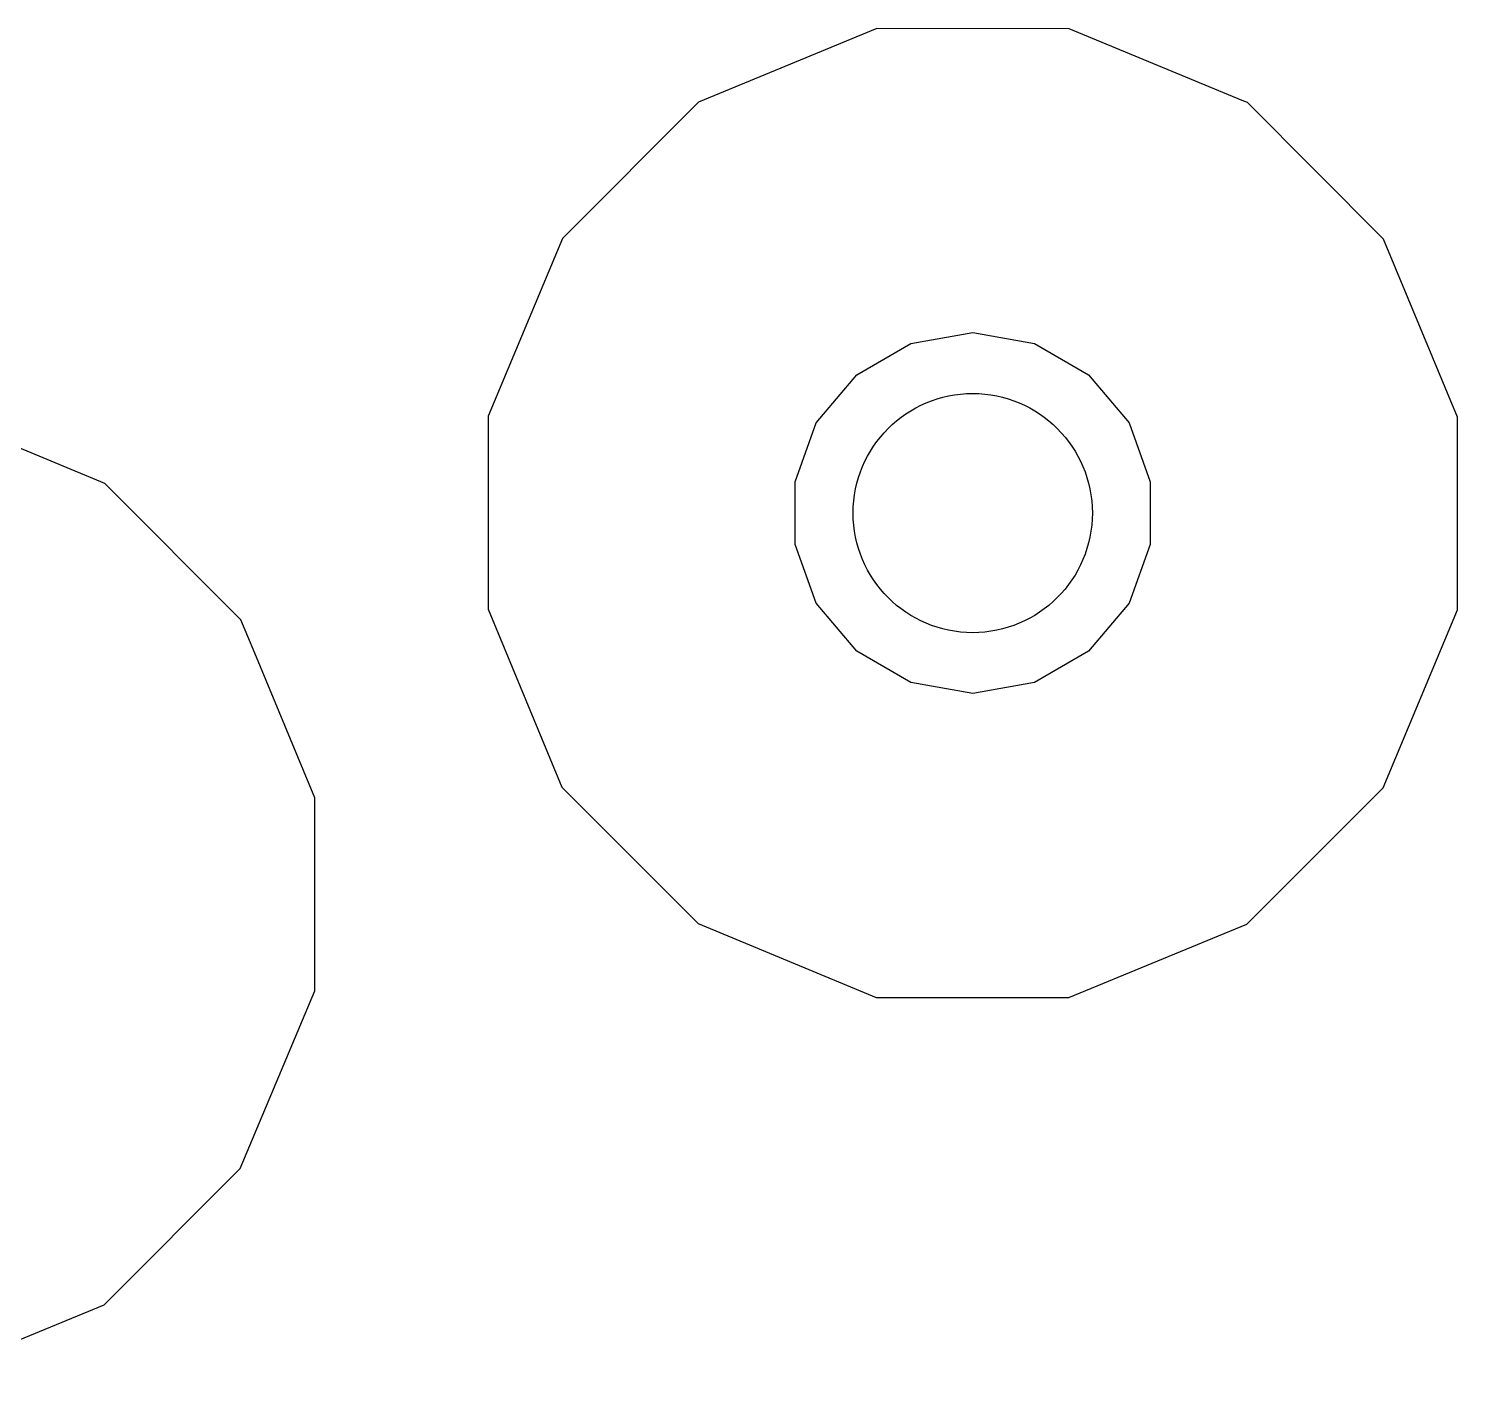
# Model space of a CAD drawing. Extents: x 10 to 287, y -200 to -10.
# Drawn here: x 107.519 to 109.901, y -57.196 to -54.945 of the extents above; entities that cross this region are included whole.
import ezdxf

# ---------------------------------------------------------------- set-up
doc = ezdxf.new("R2010")
doc.units = 0
doc.header["$MEASUREMENT"] = 0
doc.layers.add('BLACK', color=7, linetype='CONTINUOUS')

msp = doc.modelspace()

# ---------------------------------------------------------------- linework, layer by layer
at = {"layer": 'Black'}
for p, q in [((108.933, -54.9451), (108.636, -55.0678)), ((109.254, -54.9454), (108.933, -54.9451)), ((109.542, -55.0648), (109.254, -54.9454)), ((108.636, -55.0678), (108.409, -55.2949)), ((109.551, -55.0686), (109.542, -55.0648)), ((109.778, -55.2961), (109.551, -55.0686)), ((108.409, -55.2949), (108.285, -55.5916)), ((109.901, -55.593), (109.778, -55.2961)), ((108.99, -55.4703), (109.093, -55.4521)), ((109.093, -55.4521), (109.196, -55.4703)), ((108.9, -55.5225), (108.99, -55.4703)), ((109.196, -55.4703), (109.286, -55.5225)), ((108.832, -55.6026), (108.9, -55.5225)), ((109.286, -55.5225), (109.354, -55.6026)), ((107.646, -55.7036), (107.349, -55.5804)), ((108.285, -55.5916), (108.285, -55.913)), ((109.901, -55.9144), (109.901, -55.593)), ((108.797, -55.7008), (108.832, -55.6026)), ((109.354, -55.6026), (109.389, -55.7008)), ((107.873, -55.9311), (107.646, -55.7036)), ((108.797, -55.8052), (108.797, -55.7008)), ((109.389, -55.7008), (109.389, -55.8052)), ((108.832, -55.9034), (108.797, -55.8052)), ((109.389, -55.8052), (109.354, -55.9034)), ((108.9, -55.9835), (108.832, -55.9034)), ((109.354, -55.9034), (109.286, -55.9835)), ((108.285, -55.913), (108.408, -56.2099)), ((109.777, -56.2111), (109.901, -55.9144)), ((107.896, -55.9866), (107.873, -55.9311)), ((107.996, -56.228), (107.896, -55.9866)), ((107.896, -55.9866), (107.896, -55.9866)), ((108.99, -56.0357), (108.9, -55.9835)), ((109.286, -55.9835), (109.196, -56.0357)), ((109.093, -56.0539), (108.99, -56.0357)), ((109.196, -56.0357), (109.093, -56.0539)), ((108.408, -56.2099), (108.635, -56.4374)), ((109.632, -56.3562), (109.777, -56.2111)), ((107.996, -56.5494), (107.996, -56.228)), ((109.55, -56.4382), (109.632, -56.3562)), ((108.635, -56.4374), (108.932, -56.5606)), ((109.253, -56.5609), (109.55, -56.4382)), ((107.872, -56.8461), (107.996, -56.5494)), ((108.932, -56.5606), (109.253, -56.5609)), ((107.645, -57.0732), (107.872, -56.8461)), ((107.348, -57.1959), (107.645, -57.0732))]:
    msp.add_line(p, q, dxfattribs=at)
msp.add_circle((109.093, -55.753), 0.1994, dxfattribs=at)

doc.saveas('drawing.dxf')
